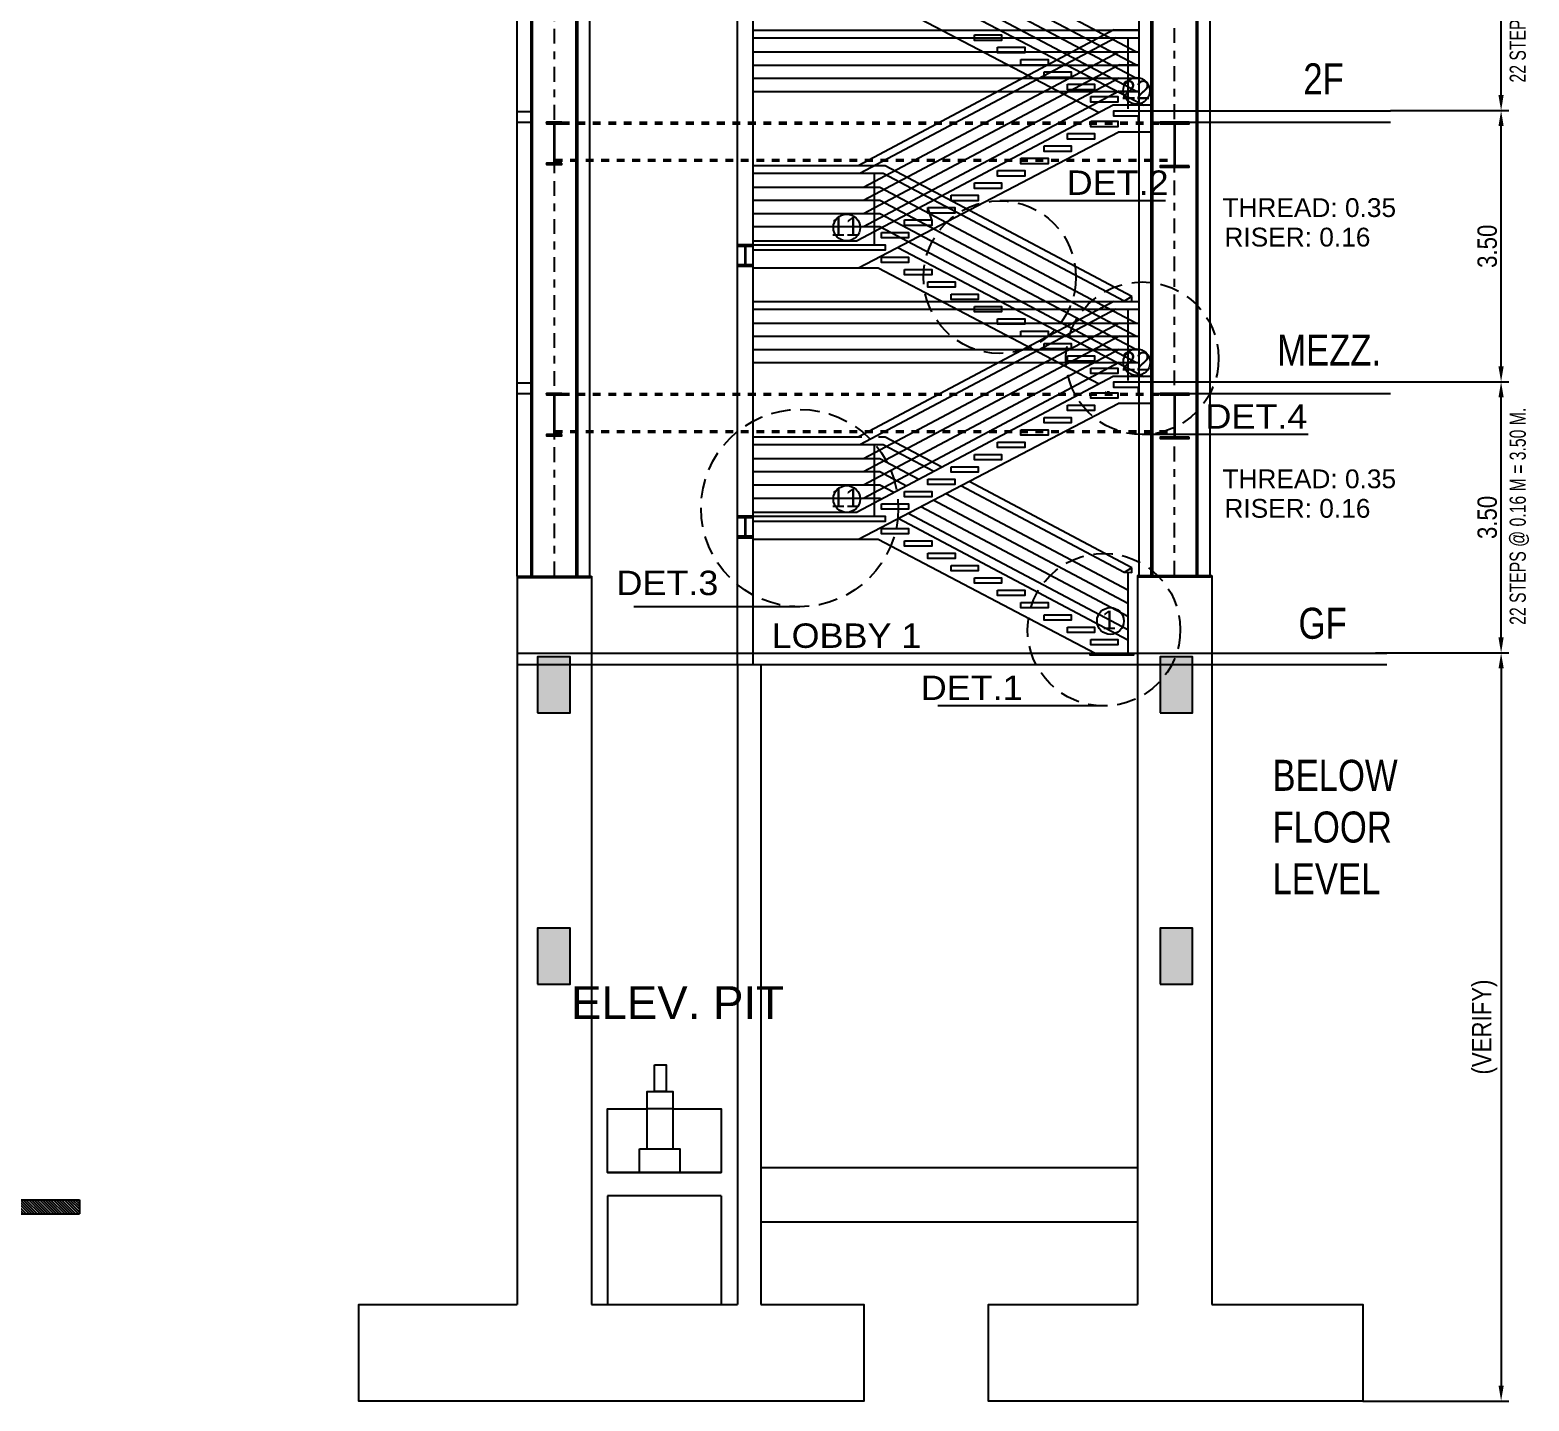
# Model space of a CAD drawing. Header units: millimetres. Extents: x 2148 to 2681, y 758 to 986.
# Drawn here: x 2497.47 to 2516.8, y 843.6 to 861.28 of the extents above; entities that cross this region are included whole.
import ezdxf

# ---------------------------------------------------------------- set-up
doc = ezdxf.new("R2010")
doc.units = ezdxf.units.MM
for name, pattern in [('$0$HIDDEN', [0.375, 0.25, -0.125]), ('27-A-2008-DD$0$LVL 5$0$HIDDEN', [0.375, 0.25, -0.125]), ('CENTER2', [28.575, 19.05, -3.175, 3.175, -3.175])]:
    doc.linetypes.add(name, pattern=pattern)
for name, color, linetype in [('0.2', 10, 'Continuous'), ('4CO', 4, 'Continuous'), ('A-Wall', 4, 'Continuous'), ('D', 1, 'Continuous'), ('ELAYOUT', 4, 'Continuous'), ('HATCH', 8, 'Continuous'), ('TEXT', 6, 'Continuous'), ('TLBLK', 7, 'Continuous'), ('wall', 4, 'Continuous'), ('WINDOR', 2, 'Continuous')]:
    doc.layers.add(name, color=color, linetype=linetype)
doc.styles.add('ARIALNW', font='ARIALN.TTF')
doc.styles.add('MMTX$0$ESMX$0$X-OPTA1D', font='x-opta1d')
doc.styles.get("Standard").update_dxf_attribs({"font": 'arial.ttf'})
doc.styles.add('SWISS', font='swissl.ttf')
doc.dimstyles.new('DIM 100', dxfattribs={"dimtxt": 0.2, "dimasz": 0.2, "dimexe": 0.1, "dimexo": 0, "dimgap": 0.05, "dimtad": 1, "dimzin": 0, "dimdsep": 46, "dimtxsty": 'ARIALNW', "dimcen": 0.09, "dimclrd": 6, "dimclre": 6, "dimclrt": 13, "dimadec": 0, "dimazin": 0, "dimtfac": 1, "dimtofl": 0, "dimtmove": 2, "dimatfit": 3, "dimfxl": 1, "dimtolj": 1, "dimtzin": 0, "dimarcsym": 0})

# ---------------------------------------------------------------- blocks, each defined once
blk = doc.blocks.new('*D2799')
at = {"color": 6, "lineweight": -2, "ltscale": 0.05, "transparency": 16777216}
for p, q in [((2514.964, 856.746), (2516.54, 856.746)), ((2516.44, 853.45), (2516.44, 856.546)), ((2514.82, 853.25), (2516.54, 853.25))]:
    blk.add_line(p, q, dxfattribs=at)
at = {"color": 6, "ltscale": 0.05, "transparency": 16777216}
for points in [[(2516.406, 856.546), (2516.473, 856.546), (2516.44, 856.746)], [(2516.406, 853.45), (2516.473, 853.45), (2516.44, 853.25)]]:
    blk.add_solid(points, dxfattribs=at)
at = {"layer": 'Defpoints', "color": 0, "ltscale": 0.05, "transparency": 16777216}
for p in [(2514.964, 856.746, 0), (2516.44, 856.746), (2514.82, 853.25, 0)]:
    blk.add_point(p, dxfattribs=at)
at = {"color": 13, "ltscale": 0.05, "transparency": 16777216, "insert": (2516.262, 854.998), "char_height": 0.25, "attachment_point": 5, "rotation": 90, "style": 'ARIALNW'}
blk.add_mtext('\\A1;3.50', dxfattribs=at)
blk = doc.blocks.new('*D2804')
at = {"color": 6, "lineweight": -2, "ltscale": 0.05, "transparency": 16777216}
for p, q in [((2515.015, 860.244), (2516.54, 860.244)), ((2516.44, 856.946), (2516.44, 860.044)), ((2514.964, 856.746), (2516.54, 856.746))]:
    blk.add_line(p, q, dxfattribs=at)
at = {"color": 6, "ltscale": 0.05, "transparency": 16777216}
for points in [[(2516.406, 860.044), (2516.473, 860.044), (2516.44, 860.244)], [(2516.406, 856.946), (2516.473, 856.946), (2516.44, 856.746)]]:
    blk.add_solid(points, dxfattribs=at)
at = {"layer": 'Defpoints', "color": 0, "ltscale": 0.05, "transparency": 16777216}
for p in [(2515.015, 860.244, 0), (2516.44, 860.244), (2514.964, 856.746, 0)]:
    blk.add_point(p, dxfattribs=at)
at = {"color": 13, "ltscale": 0.05, "transparency": 16777216, "insert": (2516.262, 858.495), "char_height": 0.25, "attachment_point": 5, "rotation": 90, "style": 'ARIALNW'}
blk.add_mtext('\\A1;3.50', dxfattribs=at)
blk = doc.blocks.new('*D2805')
at = {"color": 6, "lineweight": -2, "ltscale": 0.05, "transparency": 16777216}
for p, q in [((2515.015, 863.744), (2516.54, 863.744)), ((2516.44, 860.444), (2516.44, 863.544)), ((2515.015, 860.244), (2516.54, 860.244))]:
    blk.add_line(p, q, dxfattribs=at)
at = {"color": 6, "ltscale": 0.05, "transparency": 16777216}
for points in [[(2516.406, 863.544), (2516.473, 863.544), (2516.44, 863.744)], [(2516.406, 860.444), (2516.473, 860.444), (2516.44, 860.244)]]:
    blk.add_solid(points, dxfattribs=at)
at = {"layer": 'Defpoints', "color": 0, "ltscale": 0.05, "transparency": 16777216}
for p in [(2515.015, 863.744, 0), (2516.44, 863.744), (2515.015, 860.244, 0)]:
    blk.add_point(p, dxfattribs=at)
at = {"color": 13, "ltscale": 0.05, "transparency": 16777216, "insert": (2516.262, 861.994), "char_height": 0.25, "attachment_point": 5, "rotation": 90, "style": 'ARIALNW'}
blk.add_mtext('\\A1;3.50', dxfattribs=at)
blk = doc.blocks.new('*D2812')
at = {"color": 6, "lineweight": -2, "ltscale": 0.05, "transparency": 16777216}
for p, q in [((2514.964, 853.25), (2516.54, 853.25)), ((2516.44, 853.05), (2516.44, 843.803)), ((2514.655, 843.603), (2516.54, 843.603))]:
    blk.add_line(p, q, dxfattribs=at)
at = {"color": 6, "ltscale": 0.05, "transparency": 16777216}
for points in [[(2516.407, 853.05), (2516.474, 853.05), (2516.44, 853.25)], [(2516.407, 843.803), (2516.474, 843.803), (2516.44, 843.603)]]:
    blk.add_solid(points, dxfattribs=at)
at = {"layer": 'Defpoints', "color": 0, "ltscale": 0.05, "transparency": 16777216}
for p in [(2514.964, 853.25, 0), (2514.655, 843.603, 0), (2516.44, 843.603)]:
    blk.add_point(p, dxfattribs=at)
at = {"color": 13, "ltscale": 0.05, "transparency": 16777216, "insert": (2516.227, 848.426), "char_height": 0.25, "attachment_point": 5, "rotation": 90, "style": 'ARIALNW'}
blk.add_mtext('\\A1;(VERIFY)', dxfattribs=at)

msp = doc.modelspace()

# ---------------------------------------------------------------- hatches: boundary and pattern name
at = {"layer": 'ELAYOUT', "linetype": 'ByBlock', "ltscale": 0.5}
for points in [[(2504.0140693, 852.4795075), (2504.4340693, 852.4795075), (2504.4340693, 853.1995075), (2504.0140693, 853.1995075)], [(2512.0420575, 852.4795075), (2512.4620575, 852.4795075), (2512.4620575, 853.1995075), (2512.0420575, 853.1995075)], [(2504.0140693, 848.9795075), (2504.4340693, 848.9795075), (2504.4340693, 849.6995075), (2504.0140693, 849.6995075)], [(2512.0420575, 848.9795075), (2512.4620575, 848.9795075), (2512.4620575, 849.6995075), (2512.0420575, 849.6995075)]]:
    msp.add_hatch(color=256, dxfattribs=at).paths.add_polyline_path(points)
at = {"layer": 'HATCH', "ltscale": 0.5}
h = msp.add_hatch(dxfattribs=at)
h.set_pattern_fill('ANSI31', color=256, scale=0.018605, style=0)
h.set_pattern_definition([(45, (150865.017345, 5973.7887994), (-0.00164446852256, 0.00164446852256), [])])
edge = h.paths.add_edge_path()
edge.add_line((2504.3277581, 859.567447), (2504.2433774, 859.567447))
edge.add_arc((2504.2433774, 859.5747025), 0.0072555, 174.09726711, 269.99999997, ccw=False)
edge.add_line((2504.2361604, 859.5754486), (2504.2361604, 860.067901))
edge.add_arc((2504.2433774, 860.0686471), 0.0072555, 89.63455464, 185.90273283, ccw=False)
edge.add_line((2504.2434237, 860.0759024), (2504.3277581, 860.0759024))
edge.add_line((2504.3277581, 860.0759024), (2504.3277581, 860.0945075))
edge.add_line((2504.3277581, 860.0945075), (2504.1277581, 860.0945075))
edge.add_line((2504.1277581, 860.0945075), (2504.1277581, 860.0759024))
edge.add_line((2504.1277581, 860.0759024), (2504.217726, 860.0759024))
edge.add_arc((2504.2177723, 860.0686471), 0.0072555, -4.29209345, 90.36544517, ccw=False)
edge.add_line((2504.2250074, 860.0681041), (2504.2250074, 859.5752455))
edge.add_arc((2504.2177723, 859.5747025), 0.0072555, -89.99999978, 4.2920935, ccw=False)
edge.add_line((2504.2177723, 859.567447), (2504.1277581, 859.567447))
edge.add_line((2504.1277581, 859.567447), (2504.1277581, 859.548842))
edge.add_line((2504.1277581, 859.548842), (2504.3277581, 859.548842))
edge.add_line((2504.3277581, 859.548842), (2504.3277581, 859.567447))
h = msp.add_hatch(dxfattribs=at)
h.set_pattern_fill('ANSI31', color=256, scale=0.018605, style=0)
h.set_pattern_definition([(45, (150873.0159886, 5973.7887994), (-0.00164446852256, 0.00164446852256), [])])
edge = h.paths.add_edge_path()
edge.add_line((2512.4174804, 859.5328689), (2512.2420211, 859.5328689))
edge.add_arc((2512.2420211, 859.5401244), 0.0072555, 174.09726711, 269.99999997, ccw=False)
edge.add_line((2512.2348041, 859.5408706), (2512.2348041, 860.067901))
edge.add_arc((2512.2420211, 860.0686471), 0.0072555, 89.63455464, 185.90273283, ccw=False)
edge.add_line((2512.2420673, 860.0759024), (2512.4174804, 860.0759024))
edge.add_line((2512.4174804, 860.0759024), (2512.4174804, 860.0945075))
edge.add_line((2512.4174804, 860.0945075), (2512.0414669, 860.0945075))
edge.add_line((2512.0414669, 860.0945075), (2512.0414669, 860.0759024))
edge.add_line((2512.0414669, 860.0759024), (2512.2163696, 860.0759024))
edge.add_arc((2512.2164159, 860.0686471), 0.0072555, -4.29209345, 90.36544517, ccw=False)
edge.add_line((2512.223651, 860.0681041), (2512.223651, 859.5406674))
edge.add_arc((2512.2164159, 859.5401244), 0.0072555, -89.99999978, 4.2920935, ccw=False)
edge.add_line((2512.2164159, 859.5328689), (2512.0414669, 859.5328689))
edge.add_line((2512.0414669, 859.5328689), (2512.0414669, 859.5142639))
edge.add_line((2512.0414669, 859.5142639), (2512.4174804, 859.5142639))
edge.add_line((2512.4174804, 859.5142639), (2512.4174804, 859.5328689))
h = msp.add_hatch(dxfattribs=at)
h.set_pattern_fill('ANSI31', color=256, scale=0.018605, style=0)
h.set_pattern_definition([(45, (160478.5269366, 5205.0290563), (-0.00164446852256, 0.00164446852256), [])])
h.paths.add_polyline_path([(2506.595431, 858.5156536), (2506.595431, 858.4958559), (2506.684538, 858.4958559, -0.438228156), (2506.6883725, 858.4917491), (2506.6883725, 858.260322, -0.4363286699), (2506.6845624, 858.2562152), (2506.595431, 858.2562152), (2506.595431, 858.2364175), (2506.7934467, 858.2364175), (2506.7934467, 858.2562152), (2506.7040465, 858.2562152, -0.4447202519), (2506.7002459, 858.260429), (2506.7002459, 858.4916421, -0.4466315263), (2506.7040709, 858.4958559), (2506.7934467, 858.4958559), (2506.7934467, 858.5156536)])
h = msp.add_hatch(dxfattribs=at)
h.set_pattern_fill('ANSI31', color=256, scale=0.018605, style=0)
h.set_pattern_definition([(45, (150865.017345, 5970.2907994), (-0.00164446852256, 0.00164446852256), [])])
edge = h.paths.add_edge_path()
edge.add_line((2504.3277581, 856.069447), (2504.2433774, 856.069447))
edge.add_arc((2504.2433774, 856.0767025), 0.0072555, 174.09726711, 269.99999997, ccw=False)
edge.add_line((2504.2361604, 856.0774486), (2504.2361604, 856.569901))
edge.add_arc((2504.2433774, 856.5706471), 0.0072555, 89.63455464, 185.90273283, ccw=False)
edge.add_line((2504.2434237, 856.5779024), (2504.3277581, 856.5779024))
edge.add_line((2504.3277581, 856.5779024), (2504.3277581, 856.5965075))
edge.add_line((2504.3277581, 856.5965075), (2504.1277581, 856.5965075))
edge.add_line((2504.1277581, 856.5965075), (2504.1277581, 856.5779024))
edge.add_line((2504.1277581, 856.5779024), (2504.217726, 856.5779024))
edge.add_arc((2504.2177723, 856.5706471), 0.0072555, -4.29209345, 90.36544517, ccw=False)
edge.add_line((2504.2250074, 856.5701041), (2504.2250074, 856.0772455))
edge.add_arc((2504.2177723, 856.0767025), 0.0072555, -89.99999978, 4.2920935, ccw=False)
edge.add_line((2504.2177723, 856.069447), (2504.1277581, 856.069447))
edge.add_line((2504.1277581, 856.069447), (2504.1277581, 856.050842))
edge.add_line((2504.1277581, 856.050842), (2504.3277581, 856.050842))
edge.add_line((2504.3277581, 856.050842), (2504.3277581, 856.069447))
h = msp.add_hatch(dxfattribs=at)
h.set_pattern_fill('ANSI31', color=256, scale=0.018605, style=0)
h.set_pattern_definition([(45, (150873.0159886, 5970.2907994), (-0.00164446852256, 0.00164446852256), [])])
edge = h.paths.add_edge_path()
edge.add_line((2512.4174804, 856.0348689), (2512.2420211, 856.0348689))
edge.add_arc((2512.2420211, 856.0421244), 0.0072555, 174.09726711, 269.99999997, ccw=False)
edge.add_line((2512.2348041, 856.0428706), (2512.2348041, 856.569901))
edge.add_arc((2512.2420211, 856.5706471), 0.0072555, 89.63455464, 185.90273283, ccw=False)
edge.add_line((2512.2420673, 856.5779024), (2512.4174804, 856.5779024))
edge.add_line((2512.4174804, 856.5779024), (2512.4174804, 856.5965075))
edge.add_line((2512.4174804, 856.5965075), (2512.0414669, 856.5965075))
edge.add_line((2512.0414669, 856.5965075), (2512.0414669, 856.5779024))
edge.add_line((2512.0414669, 856.5779024), (2512.2163696, 856.5779024))
edge.add_arc((2512.2164159, 856.5706471), 0.0072555, -4.29209345, 90.36544517, ccw=False)
edge.add_line((2512.223651, 856.5701041), (2512.223651, 856.0426674))
edge.add_arc((2512.2164159, 856.0421244), 0.0072555, -89.99999978, 4.2920935, ccw=False)
edge.add_line((2512.2164159, 856.0348689), (2512.0414669, 856.0348689))
edge.add_line((2512.0414669, 856.0348689), (2512.0414669, 856.0162639))
edge.add_line((2512.0414669, 856.0162639), (2512.4174804, 856.0162639))
edge.add_line((2512.4174804, 856.0162639), (2512.4174804, 856.0348689))
h = msp.add_hatch(dxfattribs=at)
h.set_pattern_fill('ANSI31', color=256, scale=0.018605, style=0)
h.set_pattern_definition([(45, (160478.5269366, 5201.5290563), (-0.00164446852256, 0.00164446852256), [])])
h.paths.add_polyline_path([(2506.595431, 855.0156536), (2506.595431, 854.9958559), (2506.684538, 854.9958559, -0.438228156), (2506.6883725, 854.9917491), (2506.6883725, 854.760322, -0.4363286699), (2506.6845624, 854.7562152), (2506.595431, 854.7562152), (2506.595431, 854.7364175), (2506.7934467, 854.7364175), (2506.7934467, 854.7562152), (2506.7040465, 854.7562152, -0.4447202519), (2506.7002459, 854.760429), (2506.7002459, 854.9916421, -0.4466315263), (2506.7040709, 854.9958559), (2506.7934467, 854.9958559), (2506.7934467, 855.0156536)])
at = {"layer": 'HATCH', "ltscale": 0.05}
h = msp.add_hatch(dxfattribs=at)
h.set_pattern_fill('ANSI31', color=256, scale=0.2, angle=90, style=0)
h.set_pattern_definition([(135, (81353.141481, 3207.805642), (-0.01767766953, -0.01767766953), [])])
h.paths.add_polyline_path([(2495.8785436, 846.1994743), (2495.8785436, 846.0184975), (2498.1064779, 846.0184975), (2498.1064779, 846.1994743)])

# ---------------------------------------------------------------- linework, layer by layer
at = {"ltscale": 0.05}
for p, q in [((2506.5944343, 853.0995075, 0), (2506.5944343, 900.104652, 0.0000001)), ((2506.7944434, 853.0995075), (2506.7944434, 900.104652, 0.0000001)), ((2511.9307046, 861.184373, 0), (2511.9307046, 861.284373, 0)), ((2511.9307046, 860.2436536, 0), (2515.015405, 860.2436536, 0.0000001)), ((2511.7639669, 860.0936536, 0.0000001), (2511.7639669, 860.1736536, 0.0000001)), ((2511.7639669, 860.0936536, 0.0000001), (2511.7639669, 860.1736536, 0.0000001)), ((2511.9307046, 860.0936536, 0), (2515.015405, 860.0936536, 0.0000001)), ((2511.7639669, 856.5956536, 0.0000001), (2511.7639669, 856.6756536, 0.0000001)), ((2511.7639669, 856.5956536, 0.0000001), (2511.7639669, 856.6756536, 0.0000001)), ((2511.9307046, 856.7456536, 0.0000001), (2515.015405, 856.7456536, 0.0000001)), ((2511.9307046, 856.5956536, 0.0000001), (2515.015405, 856.5956536, 0.0000001)), ((2508.4286984, 855.7540765, 0), (2506.7944434, 855.7540765, 0)), ((2503.7514038, 854.2409449, -0.0000011), (2504.7120316, 854.2409449, -0.0000011)), ((2503.7514038, 854.2409449, -0.0000003), (2504.7120316, 854.2409449, -0.0000002)), ((2511.7494246, 854.2495075, -0.0000011), (2512.7100525, 854.2495075, -0.0000011)), ((2511.7494246, 854.2495075, -0.0000003), (2512.7100525, 854.2495075, -0.0000002)), ((2503.750781, 853.2495075, 0), (2514.9643421, 853.2495075, 0)), ((2503.750781, 853.0995075, 0), (2514.9643421, 853.0995075, 0))]:
    msp.add_line(p, q, dxfattribs=at)
at = {"ltscale": 0.5}
for p, q in [((2511.7281392, 861.004373, 0), (2508.4286984, 862.7540765, 0)), ((2511.7281392, 860.834373, 0), (2508.4286984, 862.5840765, 0)), ((2511.7289441, 860.664373, 0), (2508.4295033, 862.4140765, 0)), ((2511.7293466, 860.494373, 0), (2508.4299058, 862.2440765, 0)), ((2506.7944434, 861.282373, -0.0000007), (2511.772932, 861.282373, 0.0000001)), ((2511.4477879, 861.284373, 0), (2508.1472287, 859.5340765, 0)), ((2511.4477879, 861.284373, 0), (2511.772932, 861.284373, 0)), ((2506.7944434, 861.182373, -0.0000007), (2511.772932, 861.182373, 0.0000001)), ((2506.7944434, 861.002373, -0.0000008), (2511.772932, 861.002373, 0.0000001)), ((2511.4726625, 861.184373, 0), (2508.1721032, 859.4340765, 0)), ((2511.5174366, 861.004373, 0), (2508.2168774, 859.2540765, 0)), ((2511.4726625, 861.184373, 0), (2511.772932, 861.184373, 0)), ((2511.5174366, 861.004373, 0), (2511.772932, 861.004373, 0)), ((2511.6255606, 861.1856536, 0), (2511.6255606, 860.2656536, 0)), ((2506.7944434, 860.832373, -0.0000008), (2511.772932, 860.832373, 0.0000001)), ((2511.5170342, 860.834373, 0), (2508.216475, 859.0840765, 0)), ((2511.5174366, 860.834373, 0), (2511.772932, 860.834373, 0)), ((2506.7944434, 860.662373, -0.0000008), (2511.772932, 860.662373, 0.0000001)), ((2511.5166317, 860.664373, 0), (2508.2160725, 858.9140765, 0)), ((2511.5174366, 860.664373, 0), (2511.772932, 860.664373, 0)), ((2506.7944434, 860.492373, -0.0000008), (2511.772932, 860.492373, 0.0000001)), ((2511.5162292, 860.494373, 0), (2508.21567, 858.7440765, 0)), ((2511.5174366, 860.494373, 0), (2511.772932, 860.494373, 0)), ((2510.8472287, 859.9474718, 0), (2511.1972287, 859.9474718, 0)), ((2510.8472287, 859.9474718, 0), (2511.1972287, 859.9474718, 0)), ((2510.5477879, 859.7883809, 0), (2510.8977879, 859.7883809, 0)), ((2510.5477879, 859.7883809, 0), (2510.8977879, 859.7883809, 0)), ((2508.4983471, 859.5340765, 0), (2506.7944434, 859.5340765, 0)), ((2508.4983471, 859.5340765, 0), (2508.4106747, 859.5340765, 0)), ((2511.6777879, 857.8480094, 0), (2508.4983471, 859.5340765, 0)), ((2509.9477879, 859.4701991, 0), (2510.2977879, 859.4701991, 0)), ((2509.9477879, 859.4701991, 0), (2510.2977879, 859.4701991, 0)), ((2510.2477879, 859.62929, 0), (2510.5977879, 859.62929, 0)), ((2510.2477879, 859.62929, 0), (2510.5977879, 859.62929, 0)), ((2508.4734726, 859.4340765, 0), (2506.7944434, 859.4340765, 0)), ((2508.3550048, 859.4340765, 0), (2508.3550048, 858.5156536)), ((2511.5777879, 857.7878487, 0), (2508.4734726, 859.4340765, 0)), ((2509.6477879, 859.3111082, 0), (2509.9977879, 859.3111082, 0)), ((2509.6477879, 859.3111082, 0), (2509.9977879, 859.3111082, 0)), ((2509.6477879, 859.3111082, 0), (2509.9977879, 859.3111082, 0)), ((2509.6477879, 859.3111082, 0), (2509.9977879, 859.3111082, 0)), ((2509.6477879, 859.3111082, 0), (2509.9977879, 859.3111082, 0)), ((2509.6477879, 859.3111082, 0), (2509.9977879, 859.3111082, 0)), ((2508.4286984, 859.2540765, 0), (2506.7944434, 859.2540765, 0)), ((2508.4286984, 859.0840765, 0), (2506.7944434, 859.0840765, 0)), ((2511.7281392, 857.504373, 0), (2508.4286984, 859.2540765, 0)), ((2511.7281392, 857.334373, 0), (2508.4286984, 859.0840765, 0)), ((2509.3477879, 859.1520173, 0), (2509.6977879, 859.1520173, 0)), ((2509.3477879, 859.1520173, 0), (2509.6977879, 859.1520173, 0)), ((2508.4286984, 858.9140765, 0), (2506.7944434, 858.9140765, 0)), ((2511.7289441, 857.164373, 0), (2508.4295033, 858.9140765, 0)), ((2509.0477879, 858.9929264, 0), (2509.3977879, 858.9929264, 0)), ((2509.0977879, 858.8338354, 0), (2509.0477879, 858.9929264, 0)), ((2509.0977879, 858.8338354, 0), (2509.0477879, 858.9929264, 0)), ((2509.0977879, 858.8338354, 0), (2509.0477879, 858.9929264, 0)), ((2509.0977879, 858.8338354, 0), (2509.0477879, 858.9929264, 0)), ((2509.0477879, 858.9929264, 0), (2509.3977879, 858.9929264, 0)), ((2509.0977879, 858.8338354, 0), (2509.0477879, 858.9929264, 0)), ((2509.0977879, 858.8338354, 0), (2509.0477879, 858.9929264, 0)), ((2509.0977879, 858.8338354, 0), (2509.0477879, 858.9929264, 0)), ((2508.4299058, 858.7440765, 0), (2506.7944434, 858.7440765, 0)), ((2511.7293466, 856.994373, 0), (2508.4299058, 858.7440765, 0)), ((2508.7477879, 858.8338354, 0), (2509.0977879, 858.8338354, 0)), ((2508.7477879, 858.8338354, 0), (2509.0977879, 858.8338354, 0)), ((2508.4483471, 858.6747445, 0), (2508.7977879, 858.6747445, 0)), ((2508.4483471, 858.6747445, 0), (2508.7977879, 858.6747445, 0)), ((2506.7944434, 857.784373, -0.0000007), (2511.772932, 857.784373, 0.0000001)), ((2511.4477879, 857.784373, 0), (2508.1472287, 856.0340765)), ((2511.6777879, 857.8480094, 0), (2511.5777879, 857.7878487, 0)), ((2511.6777879, 857.7856536, 0), (2511.6777879, 857.8480094, 0)), ((2506.7944434, 857.684373, -0.0000007), (2511.772932, 857.684373, 0.0000001)), ((2511.4726625, 857.684373, 0), (2508.1721032, 855.9340765)), ((2511.6255606, 857.6856536), (2511.6255606, 856.7656536, 0)), ((2506.7944434, 857.504373, -0.0000008), (2511.772932, 857.504373, 0.0000001)), ((2506.7944434, 857.334373, -0.0000008), (2511.772932, 857.334373, 0.0000001)), ((2511.5170342, 857.334373, 0), (2508.216475, 855.5840765)), ((2511.5174366, 857.504373, 0), (2508.2168774, 855.7540765)), ((2506.7944434, 857.164373, -0.0000008), (2511.772932, 857.164373, 0.0000001)), ((2511.5166317, 857.164373, 0), (2508.2160725, 855.4140765, 0)), ((2506.7944434, 856.994373, -0.0000008), (2511.772932, 856.994373, 0.0000001)), ((2511.5162292, 856.994373, 0), (2508.21567, 855.2440765, 0)), ((2511.5162292, 856.994373, 0), (2508.21567, 855.2440765, 0)), ((2511.1477879, 856.6065627, 0), (2511.4977879, 856.6065627, 0)), ((2511.1477879, 856.6065627, 0), (2511.4977879, 856.6065627, 0)), ((2511.1477879, 856.6065627, 0), (2511.4977879, 856.6065627, 0)), ((2511.1477879, 856.6065627, 0), (2511.4977879, 856.6065627, 0)), ((2511.1477879, 856.6065627, 0), (2511.4977879, 856.6065627, 0)), ((2511.1477879, 856.6065627, 0), (2511.4977879, 856.6065627, 0)), ((2510.8477879, 856.4474718, 0), (2511.1977879, 856.4474718, 0)), ((2510.8477879, 856.4474718, 0), (2511.1977879, 856.4474718, 0)), ((2510.5477879, 856.2883809, 0), (2510.8977879, 856.2883809, 0)), ((2510.5477879, 856.2883809, 0), (2510.8977879, 856.2883809, 0)), ((2508.1972287, 856.0340765, 0), (2506.7944434, 856.0340765, 0)), ((2508.4983471, 856.0340765, 0), (2508.4106747, 856.0340765, 0)), ((2509.2299333, 855.6461141, 0), (2508.4983471, 856.0340765, 0)), ((2510.2477879, 856.12929, 0), (2510.5977879, 856.12929, 0)), ((2510.2477879, 856.12929, 0), (2510.5977879, 856.12929, 0)), ((2508.4734726, 855.9340765, 0), (2506.7944434, 855.9340765, 0)), ((2508.3550048, 855.9340765, 0), (2508.3550048, 855.0156536)), ((2509.1232103, 855.5895186, 0), (2508.4734726, 855.9340765, 0)), ((2509.6477879, 855.8111082, 0), (2509.9977879, 855.8111082, 0)), ((2509.6477879, 855.8111082, 0), (2509.9977879, 855.8111082, 0)), ((2509.6477879, 855.8111082, 0), (2509.9977879, 855.8111082, 0)), ((2509.6477879, 855.8111082, 0), (2509.9977879, 855.8111082, 0)), ((2509.6477879, 855.8111082, 0), (2509.9977879, 855.8111082, 0)), ((2509.6477879, 855.8111082, 0), (2509.9977879, 855.8111082, 0)), ((2509.9477879, 855.9701991, 0), (2510.2977879, 855.9701991, 0)), ((2509.9477879, 855.9701991, 0), (2510.2977879, 855.9701991, 0)), ((2508.9311089, 855.4876467, 0), (2508.4286984, 855.7540765, 0)), ((2509.3477879, 855.6520173, 0), (2509.6977879, 855.6520173, 0)), ((2509.3477879, 855.6520173, 0), (2509.6977879, 855.6520173, 0)), ((2508.4286984, 855.5840765, 0), (2506.7944434, 855.5840765, 0)), ((2508.4286984, 855.4140765, 0), (2506.7944434, 855.4140765, 0)), ((2508.7710245, 855.4027534, 0), (2508.4291009, 855.5840765, 0)), ((2508.61094, 855.3178601, 0), (2508.4295033, 855.4140765, 0)), ((2509.0477879, 855.4929264, 0), (2509.3977879, 855.4929264, 0)), ((2509.0477879, 855.4929264, 0), (2509.3977879, 855.4929264, 0)), ((2511.5777879, 854.2878487, 0), (2509.472062, 855.4045215, 0)), ((2511.6777879, 854.3480094, 0), (2509.5795098, 855.4607326, 0)), ((2508.4286984, 855.2440765, 0), (2506.7944434, 855.2440765, 0)), ((2508.4508555, 855.2329668, 0), (2508.4299058, 855.2440765, 0)), ((2508.7477879, 855.3338354, 0), (2509.0977879, 855.3338354, 0)), ((2508.7477879, 855.3338354, 0), (2509.0977879, 855.3338354, 0)), ((2511.6255606, 853.8889842, 0), (2509.1174843, 855.2190247, 0)), ((2511.6255606, 854.0587708, 0), (2509.278656, 855.3033414, 0)), ((2508.4483471, 855.1747445, 0), (2508.7977879, 855.1747445)), ((2508.4483471, 855.1747445, 0), (2508.7977879, 855.1747445)), ((2511.6255606, 853.5494111, 0), (2508.7951409, 855.0503912, 0)), ((2511.6255606, 853.7191977, 0), (2508.9563126, 855.134708, 0)), ((2511.6777879, 854.3480094, 0), (2511.5777879, 854.2878487, 0)), ((2511.6777879, 854.2856536, 0), (2511.5777879, 854.2878487, 0)), ((2511.6255606, 854.2868, 0), (2511.6255606, 853.2656536, 0)), ((2511.6777879, 854.2856536, 0), (2511.6777879, 854.3480094, 0))]:
    msp.add_line(p, q, dxfattribs=at)
at = {"color": 2}
for p, q in [((2503.7475539, 860.2315806, 0), (2503.9302097, 860.2315806, 0)), ((2503.7475539, 860.2315806, 0), (2503.9302097, 860.2315806, 0)), ((2503.7475539, 860.0945075, 0), (2503.9302097, 860.0945075, 0)), ((2503.7475539, 860.0945075, 0), (2503.9302097, 860.0945075, 0)), ((2503.7475539, 856.7335806, 0), (2503.9302097, 856.7335806, 0)), ((2503.7475539, 856.7335806, 0), (2503.9302097, 856.7335806, 0)), ((2503.7475539, 856.5965075, 0), (2503.9302097, 856.5965075, 0)), ((2503.7475539, 856.5965075, 0), (2503.9302097, 856.5965075, 0))]:
    msp.add_line(p, q, dxfattribs=at)
at = {"linetype": '$0$HIDDEN', "ltscale": 0.3}
for p, q in [((2504.3277581, 860.0945075, 0), (2512.223651, 860.0945075, 0)), ((2504.3277581, 860.0759024, 0), (2512.223651, 860.0759024, 0)), ((2504.2361604, 859.6135572, 0), (2512.223651, 859.6135572, 0)), ((2504.2361604, 859.5949521, 0), (2512.223651, 859.5949521, 0)), ((2504.3277581, 856.5965075, 0), (2512.223651, 856.5965075, 0)), ((2504.3277581, 856.5779024, 0), (2512.223651, 856.5779024, 0)), ((2504.2361604, 856.1155572, 0), (2512.223651, 856.1155572, 0)), ((2504.2361604, 856.0969521, 0), (2512.223651, 856.0969521, 0))]:
    msp.add_line(p, q, dxfattribs=at)
at = {"ltscale": 0.05, "elevation": 0}
for points in [[(2509.6477879, 861.2201991), (2509.9977879, 861.2201991), (2509.9977879, 861.1501991), (2509.6477879, 861.1501991)], [(2509.9477879, 861.0611082), (2510.2977879, 861.0611082), (2510.2977879, 860.9911082), (2509.9477879, 860.9911082)], [(2510.2477879, 860.9020173), (2510.5977879, 860.9020173), (2510.5977879, 860.8320173), (2510.2477879, 860.8320173)], [(2510.5477879, 860.7429264), (2510.8977879, 860.7429264), (2510.8977879, 860.6729264), (2510.5477879, 860.6729264)], [(2510.8477879, 860.5838354), (2511.1977879, 860.5838354), (2511.1977879, 860.5138354), (2510.8477879, 860.5138354)], [(2511.1477879, 860.4247445), (2511.4977879, 860.4247445), (2511.4977879, 860.3547445), (2511.1477879, 860.3547445)], [(2511.1472287, 860.1065627), (2511.4972287, 860.1065627), (2511.4972287, 860.0365627), (2511.1472287, 860.0365627)], [(2510.8466695, 859.9474718), (2511.1966695, 859.9474718), (2511.1966695, 859.8774718), (2510.8466695, 859.8774718)], [(2510.5472287, 859.7883809), (2510.8972287, 859.7883809), (2510.8972287, 859.7183809), (2510.5472287, 859.7183809)], [(2509.9472287, 859.4701991), (2510.2972287, 859.4701991), (2510.2972287, 859.4001991), (2509.9472287, 859.4001991)], [(2510.2472287, 859.62929), (2510.5972287, 859.62929), (2510.5972287, 859.55929), (2510.2472287, 859.55929)], [(2509.6472287, 859.3111082), (2509.9972287, 859.3111082), (2509.9972287, 859.2411082), (2509.6472287, 859.2411082)], [(2509.3472287, 859.1520173), (2509.6972287, 859.1520173), (2509.6972287, 859.0820173), (2509.3472287, 859.0820173)], [(2509.0472287, 858.9929264), (2509.3972287, 858.9929264), (2509.3972287, 858.9229264), (2509.0472287, 858.9229264)], [(2508.7472287, 858.8338354), (2509.0972287, 858.8338354), (2509.0972287, 858.7638354), (2508.7472287, 858.7638354)], [(2508.4477879, 858.6747445), (2508.7977879, 858.6747445), (2508.7977879, 858.6047445), (2508.4477879, 858.6047445)], [(2508.7477879, 858.1974718), (2509.0977879, 858.1974718), (2509.0977879, 858.1274718), (2508.7477879, 858.1274718)], [(2509.0477879, 858.0383809), (2509.3977879, 858.0383809), (2509.3977879, 857.9683809), (2509.0477879, 857.9683809)], [(2509.3477879, 857.87929), (2509.6977879, 857.87929), (2509.6977879, 857.80929), (2509.3477879, 857.80929)], [(2509.6477879, 857.7201991), (2509.9977879, 857.7201991), (2509.9977879, 857.6501991), (2509.6477879, 857.6501991)], [(2509.9477879, 857.5611082), (2510.2977879, 857.5611082), (2510.2977879, 857.4911082), (2509.9477879, 857.4911082)], [(2510.2477879, 857.4020173), (2510.5977879, 857.4020173), (2510.5977879, 857.3320173), (2510.2477879, 857.3320173)], [(2510.5477879, 857.2429264), (2510.8977879, 857.2429264), (2510.8977879, 857.1729264), (2510.5477879, 857.1729264)], [(2510.8477879, 857.0838354), (2511.1977879, 857.0838354), (2511.1977879, 857.0138354), (2510.8477879, 857.0138354)], [(2511.1477879, 856.9247445), (2511.4977879, 856.9247445), (2511.4977879, 856.8547445), (2511.1477879, 856.8547445)], [(2511.1472287, 856.6065627), (2511.4972287, 856.6065627), (2511.4972287, 856.5365627), (2511.1472287, 856.5365627)], [(2510.8472287, 856.4474718), (2511.1972287, 856.4474718), (2511.1972287, 856.3774718), (2510.8472287, 856.3774718)], [(2510.5472287, 856.2883809), (2510.8972287, 856.2883809), (2510.8972287, 856.2183809), (2510.5472287, 856.2183809)], [(2510.2472287, 856.12929), (2510.5972287, 856.12929), (2510.5972287, 856.05929), (2510.2472287, 856.05929)], [(2509.6472287, 855.8111082), (2509.9972287, 855.8111082), (2509.9972287, 855.7411082), (2509.6472287, 855.7411082)], [(2509.9472287, 855.9701991), (2510.2972287, 855.9701991), (2510.2972287, 855.9001991), (2509.9472287, 855.9001991)], [(2509.3472287, 855.6520173), (2509.6972287, 855.6520173), (2509.6972287, 855.5820173), (2509.3472287, 855.5820173)], [(2509.0472287, 855.4929264), (2509.3972287, 855.4929264), (2509.3972287, 855.4229264), (2509.0472287, 855.4229264)], [(2508.7472287, 855.3338354), (2509.0972287, 855.3338354), (2509.0972287, 855.2638354), (2508.7472287, 855.2638354)], [(2508.4477879, 855.1747445), (2508.7977879, 855.1747445), (2508.7977879, 855.1047445), (2508.4477879, 855.1047445)], [(2508.7477879, 854.6974718), (2509.0977879, 854.6974718), (2509.0977879, 854.6274718), (2508.7477879, 854.6274718)], [(2509.0477879, 854.5383809), (2509.3977879, 854.5383809), (2509.3977879, 854.4683809), (2509.0477879, 854.4683809)], [(2509.3477879, 854.37929), (2509.6977879, 854.37929), (2509.6977879, 854.30929), (2509.3477879, 854.30929)], [(2509.6477879, 854.2201991), (2509.9977879, 854.2201991), (2509.9977879, 854.1501991), (2509.6477879, 854.1501991)], [(2509.9477879, 854.0611082), (2510.2977879, 854.0611082), (2510.2977879, 853.9911082), (2509.9477879, 853.9911082)], [(2510.2477879, 853.9020173), (2510.5977879, 853.9020173), (2510.5977879, 853.8320173), (2510.2477879, 853.8320173)], [(2510.5477879, 853.7429264), (2510.8977879, 853.7429264), (2510.8977879, 853.6729264), (2510.5477879, 853.6729264)], [(2510.8477879, 853.5838354), (2511.1977879, 853.5838354), (2511.1977879, 853.5138354), (2510.8477879, 853.5138354)], [(2511.1477879, 853.4247445), (2511.4977879, 853.4247445), (2511.4977879, 853.3547445), (2511.1477879, 853.3547445)], [(2511.1393532, 853.2495075), (2511.6989354, 853.2495075), (2511.6989354, 853.222357), (2511.1393532, 853.222357)], [(2511.1393532, 853.2495075), (2511.6989354, 853.2495075), (2511.6989354, 853.222357), (2511.1393532, 853.222357)]]:
    msp.add_lwpolyline(points, close=True, dxfattribs=at)
for points in [[(2511.7639669, 860.1736536), (2511.4444488, 860.1736536), (2511.4444488, 860.2436536), (2511.9282306, 860.2436536)], [(2506.7944434, 858.5156536), (2508.4983471, 858.5156536), (2508.4983471, 858.4456536), (2506.7944434, 858.4456536)], [(2508.4477879, 858.3565627), (2508.7977879, 858.3565627), (2508.7977879, 858.2865627), (2508.4477879, 858.2865627), (2508.4477879, 858.3565627)], [(2511.7639669, 856.6756536), (2511.4444488, 856.6756536), (2511.4444488, 856.7456536), (2511.9282306, 856.7456536)], [(2506.7944434, 855.0156536), (2508.4983471, 855.0156536), (2508.4983471, 854.9456536), (2506.7944434, 854.9456536)], [(2508.4477879, 854.8565627), (2508.7977879, 854.8565627), (2508.7977879, 854.7865627), (2508.4477879, 854.7865627), (2508.4477879, 854.8565627)]]:
    msp.add_lwpolyline(points, dxfattribs=at)
at = {"color": 8, "elevation": 0}
for points in [[(2505.5215801, 847.9366389), (2505.6747907, 847.9366389), (2505.6747907, 847.594752), (2505.5215801, 847.594752)], [(2505.5215801, 847.9366389), (2505.6747907, 847.9366389), (2505.6747907, 847.594752), (2505.5215801, 847.594752)], [(2505.3273915, 846.8542624), (2505.8478028, 846.8542624), (2505.8478028, 846.5504281), (2505.3273915, 846.5504281)], [(2505.3273915, 846.8542624), (2505.8478028, 846.8542624), (2505.8478028, 846.5504281), (2505.3273915, 846.5504281)]]:
    msp.add_lwpolyline(points, close=True, dxfattribs=at)
for points in [[(2505.4297991, 846.8542624), (2505.4297991, 847.594752), (2505.7607652, 847.594752), (2505.7607652, 846.8542624)], [(2505.4297991, 846.8542624), (2505.4297991, 847.594752), (2505.7607652, 847.594752), (2505.7607652, 846.8542624)], [(2505.7607652, 847.3715593), (2506.3807251, 847.3715593), (2506.3807251, 846.5504281), (2504.9176337, 846.5504281), (2504.9176337, 847.3715593), (2505.4297991, 847.3715593)], [(2505.3891863, 847.3715593), (2505.4297991, 847.3715593)], [(2505.7607652, 847.3715593), (2505.4297991, 847.3715593)]]:
    msp.add_lwpolyline(points, dxfattribs=at)
at = {"layer": '0.2', "ltscale": 0.5}
for centre in [(2511.7389181, 860.4992359, 0), (2508.0014431, 858.7358968, 0), (2511.7410529, 856.9992359, 0), (2508.0014431, 855.2358968, 0), (2511.4016182, 853.6623618, 0)]:
    msp.add_circle(centre, 0.172101, dxfattribs=at)
at = {"layer": '4CO', "ltscale": 0.5}
for p, q in [((2508.658455, 861.9788842, 0), (2511.8324244, 860.3156536, 0)), ((2508.4067235, 861.7156536, 0), (2511.2579215, 860.2215624, 0)), ((2511.4353506, 860.3156536, 0), (2508.1353506, 858.5656536, 0)), ((2511.9282306, 860.3156536, 0), (2511.4353506, 860.3156536, 0)), ((2508.1552888, 858.2156536, 0), (2511.5004198, 859.9656536, 0)), ((2511.9282306, 859.9656536, 0), (2511.5004198, 859.9656536, 0)), ((2506.7944434, 858.5656536, 0), (2508.1353506, 858.5656536, 0)), ((2508.658455, 858.4788842, 0), (2511.8324244, 856.8156536, 0)), ((2506.7944434, 858.2156536, 0), (2508.4067235, 858.2156536, 0)), ((2508.4067235, 858.2156536, 0), (2511.2579215, 856.7215624, 0)), ((2511.4353506, 856.8156536, 0), (2508.1353506, 855.0656536, 0)), ((2511.9282306, 856.8156536, 0.0000001), (2511.4353506, 856.8156536, 0)), ((2508.1552888, 854.7156536, 0), (2511.5004198, 856.4656536, 0)), ((2511.9282306, 856.4656536, 0.0000001), (2511.5004198, 856.4656536, 0)), ((2506.7944434, 855.0656536, 0), (2508.1353506, 855.0656536, 0)), ((2511.6255606, 853.4135818, 0), (2508.6662035, 854.9829379, 0)), ((2506.7944434, 854.7156536, 0.0000001), (2508.2052888, 854.7156536, 0)), ((2508.2052888, 854.7156536, 0), (2508.4067235, 854.7156536, 0)), ((2508.4067235, 854.7156536), (2511.2045935, 853.2495075, 0)), ((2503.750781, 854.2409449), (2503.750781, 844.8486989)), ((2504.7114089, 854.2409449), (2504.7114089, 844.8486989)), ((2511.7494246, 854.2495075, 0), (2511.7494246, 844.8486989, 0)), ((2512.7100525, 854.2495075, 0), (2512.7100525, 844.8486989, 0)), ((2511.6255606, 853.4135818, 0), (2511.6255606, 853.2495075, 0)), ((2506.5944343, 853.0995075, 0), (2506.5944343, 844.8486989)), ((2506.8944343, 853.0995075, 0), (2506.8944343, 844.8486989))]:
    msp.add_line(p, q, dxfattribs=at)
for points in [[(2506.8944343, 844.8486989), (2508.2224857, 844.8486989), (2508.2224857, 843.6031412), (2501.7084861, 843.6031412), (2501.7084861, 844.8486989), (2503.750781, 844.8486989)], [(2504.710781, 844.8486989), (2506.5944343, 844.8486989)]]:
    msp.add_lwpolyline(points, dxfattribs=at)
at = {"layer": '4CO', "ltscale": 0.5, "elevation": 0}
msp.add_lwpolyline([(2512.7100525, 844.8486989), (2514.6550823, 844.8486989), (2514.6550823, 843.6031412), (2509.8301042, 843.6031412), (2509.8301042, 844.8486989), (2511.7500525, 844.8486989)], dxfattribs=at)
at = {"layer": 'A-Wall'}
for p, q in [((2512.1143343, 859.0805574, 0), (2509.9737636, 859.0805574, 0)), ((2513.9529598, 856.0661702, 0), (2511.8123891, 856.0661702, 0)), ((2507.3947345, 853.8466187, 0), (2505.2541638, 853.8466187, 0)), ((2511.3184306, 852.5665213, 0), (2509.1778599, 852.5665213, 0))]:
    msp.add_line(p, q, dxfattribs=at)
at = {"layer": 'A-Wall', "linetype": '27-A-2008-DD$0$LVL 5$0$HIDDEN'}
for centre, radius in [((2509.9737636, 858.0963729, 0), 0.9841846), ((2511.8123891, 857.0503548, 0), 0.9841846), ((2507.3947345, 855.1185317, 0), 1.271913), ((2511.3184306, 853.5507059, 0), 0.9841846)]:
    msp.add_circle(centre, radius, dxfattribs=at)
at = {"layer": 'D', "color": 3, "ltscale": 0.5}
for p, q in [((2503.9302097, 854.2495075, 0), (2503.9302097, 878.5889783, 0)), ((2503.9502097, 854.2495075, 0), (2503.9502097, 878.5889783, 0)), ((2504.5132257, 854.2495075, 0), (2504.5132257, 878.5889783, 0)), ((2504.5332257, 854.2495075, 0), (2504.5332257, 878.5889783, 0)), ((2511.9282306, 854.2495075, 0), (2511.9282306, 878.5889783, 0)), ((2511.9482306, 854.2495075, 0), (2511.9482306, 878.5889783, 0)), ((2512.5112466, 854.2495075, 0), (2512.5112466, 878.5889783, 0)), ((2512.5312466, 854.2495075, 0), (2512.5312466, 878.5889783, 0))]:
    msp.add_line(p, q, dxfattribs=at)
at = {"layer": 'D', "ltscale": 0.5}
for p, q in [((2503.750781, 854.2409449), (2504.7114038, 854.2409449)), ((2503.7514038, 854.2409449, 0), (2504.7120265, 854.2409449, 0)), ((2511.7488019, 854.2495075, 0), (2512.7094246, 854.2495075, 0)), ((2511.7494246, 854.2495075, 0), (2512.7100474, 854.2495075, 0))]:
    msp.add_line(p, q, dxfattribs=at)
at = {"layer": 'D', "color": 3, "ltscale": 0.5}
for points, elevation in [([(2504.3277581, 859.567447), (2504.2433774, 859.567447, -0.4447202436), (2504.2361604, 859.5754486), (2504.2361604, 860.067901, -0.4466315217), (2504.2434237, 860.0759024), (2504.3277581, 860.0759024), (2504.3277581, 860.0945075), (2504.1277581, 860.0945075), (2504.1277581, 860.0759024), (2504.217726, 860.0759024, -0.4382281274), (2504.2250074, 860.0681041), (2504.2250074, 859.5752455, -0.4363286722), (2504.2177723, 859.567447), (2504.1277581, 859.567447), (2504.1277581, 859.548842), (2504.3277581, 859.548842)], 0), ([(2512.4174804, 859.5328689), (2512.2420211, 859.5328689, -0.4447202436), (2512.2348041, 859.5408706), (2512.2348041, 860.067901, -0.4466315217), (2512.2420673, 860.0759024), (2512.4174804, 860.0759024), (2512.4174804, 860.0945075), (2512.0414669, 860.0945075), (2512.0414669, 860.0759024), (2512.2163696, 860.0759024, -0.4382281274), (2512.223651, 860.0681041), (2512.223651, 859.5406674, -0.4363286722), (2512.2164159, 859.5328689), (2512.0414669, 859.5328689), (2512.0414669, 859.5142639), (2512.4174804, 859.5142639)], 0), ([(2506.7934467, 858.2562152), (2506.7040465, 858.2562152, -0.4447202436), (2506.7002459, 858.260429), (2506.7002459, 858.4916421, -0.4466315217), (2506.7040709, 858.4958559), (2506.7934467, 858.4958559), (2506.7934467, 858.5156536), (2506.595431, 858.5156536), (2506.595431, 858.4958559), (2506.684538, 858.4958559, -0.4382281274), (2506.6883725, 858.4917491), (2506.6883725, 858.260322, -0.4363286722), (2506.6845624, 858.2562152), (2506.595431, 858.2562152), (2506.595431, 858.2364175), (2506.7934467, 858.2364175)], 0.0000001), ([(2504.3277581, 856.069447), (2504.2433774, 856.069447, -0.4447202436), (2504.2361604, 856.0774486), (2504.2361604, 856.569901, -0.4466315217), (2504.2434237, 856.5779024), (2504.3277581, 856.5779024), (2504.3277581, 856.5965075), (2504.1277581, 856.5965075), (2504.1277581, 856.5779024), (2504.217726, 856.5779024, -0.4382281274), (2504.2250074, 856.5701041), (2504.2250074, 856.0772455, -0.4363286722), (2504.2177723, 856.069447), (2504.1277581, 856.069447), (2504.1277581, 856.050842), (2504.3277581, 856.050842)], 0), ([(2512.4174804, 856.0348689), (2512.2420211, 856.0348689, -0.4447202436), (2512.2348041, 856.0428706), (2512.2348041, 856.569901, -0.4466315217), (2512.2420673, 856.5779024), (2512.4174804, 856.5779024), (2512.4174804, 856.5965075), (2512.0414669, 856.5965075), (2512.0414669, 856.5779024), (2512.2163696, 856.5779024, -0.4382281274), (2512.223651, 856.5701041), (2512.223651, 856.0426674, -0.4363286722), (2512.2164159, 856.0348689), (2512.0414669, 856.0348689), (2512.0414669, 856.0162639), (2512.4174804, 856.0162639)], 0), ([(2506.7934467, 854.7562152), (2506.7040465, 854.7562152, -0.4447202436), (2506.7002459, 854.760429), (2506.7002459, 854.9916421, -0.4466315217), (2506.7040709, 854.9958559), (2506.7934467, 854.9958559), (2506.7934467, 855.0156536), (2506.595431, 855.0156536), (2506.595431, 854.9958559), (2506.684538, 854.9958559, -0.4382281274), (2506.6883725, 854.9917491), (2506.6883725, 854.760322, -0.4363286722), (2506.6845624, 854.7562152), (2506.595431, 854.7562152), (2506.595431, 854.7364175), (2506.7934467, 854.7364175)], 0.0000001)]:
    msp.add_lwpolyline(points, format="xyb", close=True, dxfattribs=dict(at, elevation=elevation))
at = {"layer": 'D', "color": 3, "ltscale": 0.5, "elevation": 0}
for points in [[(2503.7749111, 854.2409449), (2504.6890438, 854.2409449), (2504.6890438, 854.2171348), (2503.7749111, 854.2171348)], [(2511.772932, 854.2495075), (2512.6870647, 854.2495075), (2512.6870647, 854.2256974), (2511.772932, 854.2256974)]]:
    msp.add_lwpolyline(points, close=True, dxfattribs=at)
at = {"layer": 'ELAYOUT', "ltscale": 10}
for p, q in [((2495.6534621, 846.1994743, 0), (2498.1064779, 846.1994743, 0)), ((2495.6534621, 846.1994743, 0), (2498.1064779, 846.1994743, 0)), ((2498.1064779, 846.1994743, 0), (2498.1064779, 846.0184975, 0)), ((2495.0011398, 846.0184975, 0), (2498.1064779, 846.0184975, 0)), ((2495.0011398, 846.0184975, 0), (2498.1064779, 846.0184975, 0))]:
    msp.add_line(p, q, dxfattribs=at)
at = {"layer": 'ELAYOUT', "linetype": 'ByBlock', "ltscale": 0.5, "elevation": 0}
for points in [[(2504.0140693, 852.4795075), (2504.4340693, 852.4795075), (2504.4340693, 853.1995075), (2504.0140693, 853.1995075)], [(2512.0420575, 852.4795075), (2512.4620575, 852.4795075), (2512.4620575, 853.1995075), (2512.0420575, 853.1995075)], [(2504.0140693, 848.9795075), (2504.4340693, 848.9795075), (2504.4340693, 849.6995075), (2504.0140693, 849.6995075)], [(2512.0420575, 848.9795075), (2512.4620575, 848.9795075), (2512.4620575, 849.6995075), (2512.0420575, 849.6995075)]]:
    msp.add_lwpolyline(points, close=True, dxfattribs=at)
at = {"layer": 'HATCH', "linetype": 'CENTER2', "ltscale": 0.01}
for p, q in [((2504.2310924, 854.2409449), (2504.2310924, 903.1133046, 0.0000001)), ((2512.2291133, 854.2495075, 0), (2512.2291133, 903.1133042, 0.0000001))]:
    msp.add_line(p, q, dxfattribs=at)
at = {"layer": 'HATCH', "linetype": 'ByBlock', "ltscale": 0.5}
for p, q in [((2503.750781, 854.2409449), (2503.750781, 900.2417251, 0.0000001)), ((2504.6884211, 854.2409449, 0), (2504.6884211, 900.2417251, 0.0000001)), ((2512.6870647, 854.2495075, 0), (2512.6870647, 900.2417251, 0.0000001)), ((2511.772932, 854.2376024, 0), (2511.772932, 900.2298201, 0.0000001))]:
    msp.add_line(p, q, dxfattribs=at)
at = {"layer": 'HATCH', "ltscale": 0.5}
for p, q in [((2511.3363135, 856.6156536, 0), (2511.3482287, 856.6156536, 0)), ((2511.3898311, 856.6156536, 0), (2511.3601151, 856.6156536, 0)), ((2506.8944343, 846.6134695, 0), (2511.7500525, 846.6134695, 0)), ((2506.8944343, 845.9134695, 0), (2511.7500525, 845.9134695, 0))]:
    msp.add_line(p, q, dxfattribs=at)
at = {"layer": 'wall', "linetype": 'ByBlock', "ltscale": 1.5}
msp.add_line((2504.9176337, 846.5504281, 0), (2506.3807251, 846.5504281, 0), dxfattribs=at)
at = {"layer": 'WINDOR', "linetype": 'ByBlock', "ltscale": 1.5}
for p, q in [((2504.9176337, 846.2504281, 0), (2504.9176337, 844.8486989, 0)), ((2506.38404, 846.2504281), (2506.38404, 844.8486989))]:
    msp.add_line(p, q, dxfattribs=at)
at = {"layer": 'WINDOR', "linetype": 'ByBlock', "ltscale": 1.5, "elevation": 0}
msp.add_lwpolyline([(2506.38404, 846.2504281), (2504.9176337, 846.2504281)], dxfattribs=at)

# ---------------------------------------------------------------- texts
at = {"color": 2, "style": 'MMTX$0$ESMX$0$X-OPTA1D', "text_generation_flag": 6, "width": 1.1}
for s, p in [('DET.2 ', (2510.8381514, 859.1576669, 0.0000001)), ('DET.4 ', (2512.627856, 856.1432797, 0)), ('DET.3 ', (2505.0327819, 853.99615, 0.0000002)), ('LOBBY 1', (2507.0328842, 853.315901, 0)), ('DET.1 ', (2508.956478, 852.6436308, 0))]:
    msp.add_text(s, height=0.315, rotation=180, dxfattribs=at).set_placement(p)
at = {"char_height": 0.4, "width": 0.28, "attachment_point": 1}
for s, insert in [('{\\fSwis721 BdOul BT|b0|i0|c0|p82;\\W0.8;2F}', (2513.8895004, 860.8543461, 0)), ('{\\fSwis721 BdOul BT|b0|i0|c0|p82;\\W0.8;MEZZ.}', (2513.5525635, 857.3563461, 0)), ('{\\fSwis721 BdOul BT|b0|i0|c0|p82;\\W0.8;GF}', (2513.82725, 853.8333694, 0)), ('{\\fSwis721 BdOul BT|b0|i0|c0|p82;\\W0.8;BELOW FLOOR LEVEL}', (2513.491567, 851.8722058, 0))]:
    msp.add_mtext(s, dxfattribs=dict(at, insert=insert))
at = {"layer": 'TEXT', "insert": (2505.8193633, 848.7422236, 0), "char_height": 0.4212, "width": 25.314333487, "attachment_point": 5, "style": 'SWISS'}
msp.add_mtext('ELEV. PIT', dxfattribs=at)
at = {"layer": 'TLBLK', "color": 7, "char_height": 0.208, "width": 8.634551958, "attachment_point": 5, "rotation": 90}
for insert in [(2516.675114, 862.0068269), (2516.675114, 855.0126807)]:
    msp.add_mtext('{\\W0.7;22 STEPS @ 0.16 M = 3.50 M.}', dxfattribs=dict(at, insert=insert))
at = {"layer": 'TLBLK', "color": 7, "attachment_point": 5, "style": 'SWISS'}
for s, insert, char_height, width in [('22', (2511.7301046, 860.5128712, 0), 0.24243758, 5.157622504), ('THREAD: 0.35', (2513.9661427, 858.9921691, 0), 0.242437583, 5.279969108), ('11', (2507.9829499, 858.749532, 0), 0.24243758, 5.279969108), ('RISER: 0.16', (2513.8133687, 858.611536, 0), 0.242437583, 5.279969108), ('22', (2511.7301046, 857.0128712, 0), 0.24243758, 5.157622504), ('THREAD: 0.35', (2513.9661427, 855.4941691, 0), 0.242437583, 5.279969108), ('11', (2507.9829499, 855.249532, 0), 0.24243758, 5.279969108), ('RISER: 0.16', (2513.8133687, 855.113536, 0), 0.242437583, 5.279969108), ('1', (2511.3831251, 853.6759971, 0), 0.2424376, 5.279969108)]:
    msp.add_mtext(s, dxfattribs=dict(at, insert=insert, char_height=char_height, width=width))

# ---------------------------------------------------------------- dimensions: what is measured, and where the dimension line sits
at = {"ltscale": 0.05}
for base, p1, p2, picture, middle in [((2516.4395962, 863.7436536, 0), (2515.015405, 860.2436536, 0.0000001), (2515.015405, 863.7436536, 0.0000001), '*D2805', (2516.261953, 861.9936536, 0)), ((2516.4395962, 860.2436536, 0), (2514.9643421, 856.7456536, 0.0000001), (2515.015405, 860.2436536, 0.0000001), '*D2804', (2516.261953, 858.4946536, 0)), ((2516.4395962, 856.7456536, 0), (2514.8199828, 853.2495075, 0), (2514.9643421, 856.7456536, 0.0000001), '*D2799', (2516.261953, 854.9975806, 0))]:
    dim = msp.add_linear_dim(base=base, p1=p1, p2=p2, angle=90, dimstyle='DIM 100', override={"dimtxt": 0.25}, dxfattribs=at)
    dim.commit()
    dim.dimension.update_dxf_attribs({"geometry": picture, "text_midpoint": middle})
dim = msp.add_linear_dim(base=(2516.4404971, 843.6031412), p1=(2514.9643421, 853.2495075, 0), p2=(2514.6550823, 843.6031412, 0), angle=90, text='(VERIFY)', dimstyle='DIM 100', override={"dimtxt": 0.25}, dxfattribs=at)
dim.commit()
dim.dimension.update_dxf_attribs({"geometry": '*D2812', "text_midpoint": (2516.2266158, 848.4263243)})

doc.saveas('drawing.dxf')
